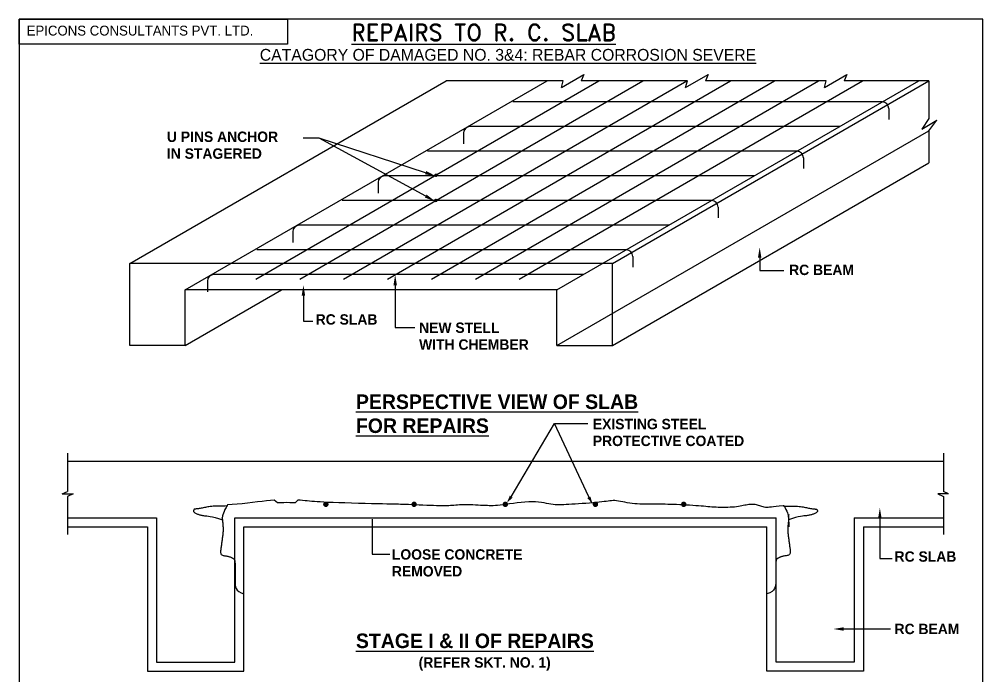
# Model space of a CAD drawing. Header units: millimetres. Extents: x -8855 to 105318, y -17958 to 67465.
# Drawn here: x 81882 to 105305, y 18121 to 34099 of the extents above; entities that cross this region are included whole.
import ezdxf
from ezdxf.lldxf.tags import DXFTag

# ---------------------------------------------------------------- set-up
doc = ezdxf.new("R2010")
doc.units = ezdxf.units.MM
doc.header["$LTSCALE"] = 25
for name, color, linetype in [('4', 4, 'Continuous'), ('COL', 3, 'Continuous'), ('TEXT', 2, 'Continuous')]:
    doc.layers.add(name, color=color, linetype=linetype)
doc.styles.add('ROMANS', font='stylu.ttf')
doc.styles.add('STYLE1', font='')
doc.styles.add('STYLE2', font='romand.shx')
doc.styles.get('STYLE1').set_extended_font_data('DomBold BT')
tags = doc.linetypes.add('HIDDEN2', pattern=[4.7625, 3.175, -1.5875]).pattern_tags.tags
tags[6:7] = [DXFTag(74, 4), DXFTag(75, 0), DXFTag(340, '0'), DXFTag(46, 1.0), DXFTag(50, 0.0), DXFTag(44, 0.0), DXFTag(45, 0.0)]
tags[4:5] = [DXFTag(74, 4), DXFTag(75, 0), DXFTag(340, '0'), DXFTag(46, 1.0), DXFTag(50, 0.0), DXFTag(44, 0.0), DXFTag(45, 0.0)]

msp = doc.modelspace()

# ---------------------------------------------------------------- linework, layer by layer
at = {"layer": '4'}
for p, q in [((84567.39378, 28162.26124), (92258.18964, 32602.5443)), ((87632.66995, 27786.82143), (95973.74663, 32602.5443)), ((88700.32301, 27786.82143), (97041.39969, 32602.5443)), ((89767.97607, 27786.82143), (98109.05276, 32602.5443)), ((90835.62914, 27786.82143), (99176.70582, 32602.5443)), ((91903.2822, 27786.82143), (100244.35888, 32602.5443)), ((95108.36476, 32602.5443), (92258.18964, 32602.5443)), ((92970.93526, 27786.82143), (101312.01195, 32602.5443)), ((94038.58833, 27786.82143), (102379.66501, 32602.5443)), ((95064.97987, 32437.57097), (95609.8221, 32753.06639)), ((95064.97987, 32437.57097), (95108.36476, 32602.5443)), ((95609.8221, 32753.06639), (95543.69943, 32602.5443)), ((98125.91284, 32602.5443), (95543.69943, 32602.5443)), ((96302.84019, 28162.26124), (103993.63605, 32602.5443)), ((98082.52795, 32437.57097), (98627.37018, 32753.06639)), ((98082.52795, 32437.57097), (98125.91284, 32602.5443)), ((98627.37018, 32753.06639), (98561.24751, 32602.5443)), ((101501.09627, 32602.5443), (98561.24751, 32602.5443)), ((101457.71138, 32437.57097), (102002.55361, 32753.06639)), ((101457.71138, 32437.57097), (101501.09627, 32602.5443)), ((102002.55361, 32753.06639), (101936.43094, 32602.5443)), ((103993.63605, 32602.5443), (101936.43094, 32602.5443)), ((103993.63605, 32602.5443), (103993.63605, 31690.26753)), ((102860.07143, 32089.23476), (93879.13251, 32089.23476)), ((103021.81223, 31927.49396), (103021.81223, 31667.06018)), ((103993.63605, 31690.26753), (103821.34201, 31430.1296)), ((103821.34201, 31430.1296), (104192.58407, 31644.46631)), ((103993.63605, 31390.89512), (104192.58407, 31644.46631)), ((101822.55185, 31490.22255), (92841.61292, 31490.22255)), ((103993.63605, 31390.89512), (103993.63605, 30611.25278)), ((92679.87212, 31328.48175), (92679.87212, 31068.04797)), ((100785.03227, 30891.21034), (91804.09334, 30891.21034)), ((100946.77307, 30729.46954), (100946.77307, 30469.03576)), ((96302.84019, 26170.96972), (103993.63605, 30611.25278)), ((99747.51268, 30292.19813), (90766.57376, 30292.19813)), ((90604.83296, 30130.45733), (90604.83296, 29870.02355)), ((98709.9931, 29693.18592), (89729.05418, 29693.18592)), ((98871.7339, 29531.44512), (98871.7339, 29271.01134)), ((97672.47352, 29094.17371), (88691.5346, 29094.17371)), ((88529.7938, 28932.43291), (88529.7938, 28671.99913)), ((96634.95394, 28495.1615), (87654.01502, 28495.1615)), ((96302.84019, 28162.26124), (84567.39378, 28162.26124)), ((84567.39378, 26170.96972), (84567.39378, 28162.26124)), ((96302.84019, 26170.96972), (96302.84019, 28162.26124)), ((96796.69474, 28333.4207), (96796.69474, 28072.98692)), ((95597.43436, 27896.1493), (86616.49544, 27896.1493)), ((86454.75464, 27734.4085), (86454.75464, 27473.97471)), ((94952.46004, 27523.7732), (85917.77392, 27523.7732)), ((85917.77392, 26170.96972), (85917.77392, 27523.7732)), ((85917.77392, 26170.96972), (88260.89828, 27523.7732)), ((94952.46004, 26170.96972), (94952.46004, 27523.7732)), ((85917.77392, 26170.96972), (84567.39378, 26170.96972)), ((94952.46004, 26170.96972), (96302.84019, 26170.96972)), ((83053.72607, 23554.57981), (83053.72607, 22626.35447)), ((104348.89447, 23554.57981), (104348.89447, 22626.35447)), ((83053.72607, 23362.15122), (104348.89447, 23362.15122)), ((82926.27889, 22566.5608), (83053.72607, 22626.35447)), ((82926.27889, 22566.5608), (83192.00648, 22566.5608)), ((83192.00648, 22566.5608), (83053.72607, 22502.93937)), ((83053.72607, 22502.93937), (83053.72607, 21578.5418)), ((104210.61406, 22566.5608), (104348.89447, 22502.93937)), ((104476.34165, 22566.5608), (104210.61406, 22566.5608)), ((104476.34165, 22566.5608), (104348.89447, 22626.35447)), ((104348.89447, 22502.93937), (104348.89447, 21578.5418)), ((83053.72607, 21984.29964), (85219.79487, 21984.29964)), ((85219.79487, 21984.29964), (85219.79487, 18473.26915)), ((102182.82568, 21984.29964), (102182.82568, 18473.26915)), ((102182.82568, 21984.29964), (104348.89447, 21984.29964)), ((83053.72607, 21763.84339), (84999.33862, 21763.84339)), ((84999.33862, 21763.84339), (84999.33862, 18252.8129)), ((102403.28192, 21763.84339), (102403.28192, 18252.8129)), ((102403.28192, 21763.84339), (104348.89447, 21763.84339)), ((87122.70085, 18473.26915), (87122.70085, 20929.57438)), ((100279.91969, 18473.26915), (100279.91969, 20929.57438)), ((87343.1571, 18252.8129), (87343.1571, 20136.25319)), ((100059.46344, 18252.8129), (100059.46344, 20136.25319)), ((85219.79487, 18473.26915), (87122.70085, 18473.26915)), ((102182.82568, 18473.26915), (100279.91969, 18473.26915)), ((84999.33862, 18252.8129), (87343.1571, 18252.8129)), ((102403.28192, 18252.8129), (100059.46344, 18252.8129))]:
    msp.add_line(p, q, dxfattribs=at)
at = {"layer": '4', "color": 5, "linetype": 'HIDDEN2'}
for p, q in [((85917.77392, 27523.7732), (94714.46351, 32602.5443)), ((94952.46004, 27523.7732), (103749.14963, 32602.5443)), ((94952.46004, 26170.96972), (103993.63605, 31390.89512)), ((87122.70085, 21984.29964), (100279.91969, 21984.29964)), ((87122.70085, 20929.57438), (87122.70085, 21984.29964)), ((100279.91969, 20929.57438), (100279.91969, 21984.29964)), ((87343.1571, 21763.84339), (100059.46344, 21763.84339)), ((87343.1571, 20136.25319), (87343.1571, 21763.84339)), ((100059.46344, 20136.25319), (100059.46344, 21763.84339))]:
    msp.add_line(p, q, dxfattribs=at)
at = {"layer": '4'}
for points in [[(86950.89134, 22271.01961), (86888.61711, 22269.60787), (86830.71673, 22268.63551), (86776.93232, 22267.90037), (86727.00602, 22267.20027), (86680.67995, 22266.33304), (86637.69624, 22265.09652), (86597.79701, 22263.28853), (86560.72439, 22260.70691), (86526.213, 22257.21405), (86493.96734, 22252.93061), (86463.68441, 22248.04181), (86435.06121, 22242.73287), (86407.79474, 22237.18902), (86381.582, 22231.59548), (86356.11997, 22226.13746), (86331.10567, 22221.00019), (86306.34689, 22216.33501), (86282.09461, 22212.15773), (86258.71064, 22208.45029), (86236.55678, 22205.1946), (86215.9948, 22202.3726), (86197.38652, 22199.96622), (86181.09371, 22197.9574), (86167.47819, 22196.32805), (86156.76456, 22195.0345), (86148.62871, 22193.9307), (86142.60936, 22192.84497), (86138.24521, 22191.60564), (86135.07499, 22190.04105), (86132.6374, 22187.97952), (86130.47116, 22185.24938), (86128.11497, 22181.67897), (86125.25529, 22177.14631), (86122.16949, 22171.7282), (86119.28267, 22165.55113), (86117.01995, 22158.7416), (86115.80643, 22151.4261), (86116.06723, 22143.73112), (86118.22744, 22135.78315), (86122.71218, 22127.70869), (86129.81842, 22119.62369), (86139.3306, 22111.60194), (86150.905, 22103.70667), (86164.19792, 22096.00115), (86178.86566, 22088.54861), (86194.56452, 22081.4123), (86210.95078, 22074.65547), (86227.68075, 22068.34137), (86244.51474, 22062.52044), (86261.62912, 22057.19192), (86279.30427, 22052.34228), (86297.8206, 22047.95794), (86317.45849, 22044.02537), (86338.49833, 22040.531), (86361.22051, 22037.46129), (86385.90543, 22034.80268), (86413.09125, 22032.36032), (86444.34723, 22029.21417), (86481.50042, 22024.26289), (86526.37787, 22016.40513), (86580.80662, 22004.53956), (86646.61371, 21987.56482), (86725.62618, 21964.37959), (86819.67108, 21933.88251)], [(86943.65858, 22299.78868), (86908.22703, 22237.61179), (86880.44595, 22182.33572), (86859.31122, 22133.89551), (86843.81873, 22092.22622), (86832.96435, 22057.26289), (86825.74396, 22028.94057), (86821.15346, 22007.19431), (86818.18871, 21991.95915), (86816.00865, 21982.91931), (86814.42432, 21978.75564), (86813.40983, 21977.89816), (86812.93928, 21978.77689), (86812.98677, 21979.82185), (86813.52639, 21979.46304), (86814.53224, 21976.1305), (86815.97843, 21968.25424), (86817.82609, 21954.71028), (86819.98457, 21936.15869), (86822.35026, 21913.70553), (86824.81957, 21888.45687), (86827.28887, 21861.51877), (86829.65457, 21833.99731), (86831.81305, 21806.99855), (86833.66071, 21781.62856), (86835.11121, 21758.71759), (86836.14728, 21737.9926), (86836.76892, 21718.90476), (86836.97614, 21700.90521), (86836.76892, 21683.4451), (86836.14728, 21665.97559), (86835.11121, 21647.94783), (86833.66071, 21628.81297), (86831.80441, 21608.15677), (86829.58549, 21586.10336), (86827.05575, 21562.91148), (86824.267, 21538.83989), (86821.27102, 21514.14731), (86818.11964, 21489.0925), (86814.86465, 21463.93419), (86811.55786, 21438.93112), (86808.24243, 21414.2903), (86804.927, 21390.01171), (86801.61157, 21366.04361), (86798.29614, 21342.33425), (86794.98071, 21318.83188), (86791.66529, 21295.48476), (86788.34986, 21272.24114), (86785.03442, 21249.04926), (86781.78806, 21225.92638), (86778.95613, 21203.16574), (86776.95306, 21181.12957), (86776.19327, 21160.18012), (86777.0912, 21140.67962), (86780.06127, 21122.99032), (86785.51791, 21107.47444), (86793.87556, 21094.49423), (86805.38459, 21084.27394), (86819.63921, 21076.48581), (86836.06959, 21070.66412), (86854.10587, 21066.34314), (86873.17823, 21063.05712), (86892.71682, 21060.34033), (86912.15181, 21057.72704), (86930.91334, 21054.75151), (86948.54151, 21051.05151), (86965.01606, 21046.67878), (86980.42664, 21041.78856), (86994.86294, 21036.53611), (87008.41461, 21031.07666), (87021.17133, 21025.56546), (87033.22274, 21020.15776), (87044.65853, 21015.00881), (87055.54311, 21010.20484), (87065.83995, 21005.55611), (87075.48726, 21000.80389), (87084.42326, 20995.68943), (87092.58618, 20989.95399), (87099.91422, 20983.33883), (87106.34561, 20975.5852), (87111.81857, 20966.43437), (87116.30054, 20955.6966), (87119.87588, 20943.45812), (87122.65818, 20929.87418), (87124.76102, 20915.10004), (87126.29798, 20899.29093), (87127.38265, 20882.60209), (87128.12862, 20865.18878), (87128.64946, 20847.20623), (87129.04217, 20828.76658), (87129.33727, 20809.80944), (87129.54873, 20790.23132), (87129.69047, 20769.92873), (87129.77645, 20748.79816), (87129.8206, 20726.73612), (87129.83686, 20703.63912), (87129.83919, 20679.40365), (87129.83919, 20653.9176), (87129.83919, 20627.03434), (87129.83919, 20598.59863), (87129.83919, 20568.45523), (87129.83919, 20536.4489), (87129.83919, 20502.42437), (87129.83919, 20466.22642), (87129.83919, 20427.69979), (87130.25582, 20386.92211), (87133.17228, 20344.90247), (87141.08837, 20302.88282), (87156.50393, 20262.10514), (87181.91876, 20223.81138), (87219.83268, 20189.24349), (87272.74552, 20159.64344), (87343.1571, 20136.25319)], [(100475.52071, 22271.39067), (100451.7292, 22271.01961), (100359.05612, 22266.45226), (100282.38586, 22259.99496), (100219.31404, 22252.5927), (100167.43631, 22245.19044), (100124.34829, 22238.73315), (100087.64563, 22234.1658), (100054.92396, 22232.43335), (100024.13367, 22234.20517), (99994.6441, 22239.04814), (99966.17933, 22246.25353), (99938.46347, 22255.11262), (99911.22059, 22264.91668), (99884.17479, 22274.95698), (99857.05017, 22284.5248), (99829.5708, 22292.9114), (99801.50676, 22299.53931), (99772.81207, 22304.35603), (99743.48673, 22307.44031), (99713.53074, 22308.87089), (99682.94409, 22308.72652), (99651.72679, 22307.08595), (99619.87884, 22304.02792), (99587.40024, 22299.63119), (99554.22529, 22294.01387), (99520.02553, 22287.45158), (99484.40681, 22280.25931), (99446.97495, 22272.75205), (99407.33582, 22265.24479), (99365.09524, 22258.05253), (99319.85906, 22251.49024), (99271.23312, 22245.87292), (99219.03349, 22241.44994), (99163.91709, 22238.20817), (99106.75107, 22236.06886), (99048.40258, 22234.95327), (98989.73876, 22234.78265), (98931.62676, 22235.47825), (98874.93373, 22236.96133), (98820.52681, 22239.15314), (98768.93155, 22241.97492), (98719.30708, 22245.34794), (98670.47093, 22249.19344), (98621.24061, 22253.43268), (98570.43367, 22257.9869), (98516.86762, 22262.77737), (98459.36, 22267.72534), (98396.72832, 22272.75205), (98328.21055, 22277.77877), (98254.72639, 22282.72673), (98177.61598, 22287.5172), (98098.21946, 22292.07143), (98017.87696, 22296.31067), (97937.92862, 22300.15617), (97859.71457, 22303.52919), (97784.57495, 22306.35097), (97713.5083, 22308.56902), (97646.14673, 22310.23584), (97581.78077, 22311.43018), (97519.70092, 22312.23078), (97459.1977, 22312.71639), (97399.56162, 22312.96576), (97340.08321, 22313.05763), (97280.05298, 22313.07075), (97218.93225, 22313.11013), (97156.86553, 22313.38574), (97094.16816, 22314.13384), (97031.15547, 22315.59067), (96968.14278, 22317.99247), (96905.44541, 22321.57548), (96843.37869, 22326.57594), (96782.25795, 22333.2301), (96722.38538, 22341.62983), (96664.01061, 22351.28952), (96607.37013, 22361.57919), (96552.70044, 22371.86886), (96500.23804, 22381.52854), (96450.21941, 22389.92827), (96402.88106, 22396.43806), (96358.45947, 22400.42794), (96316.88896, 22401.45165), (96276.89508, 22399.79796), (96236.9012, 22395.93933), (96195.33069, 22390.34826), (96150.60692, 22383.49723), (96101.15326, 22375.85873), (96045.39306, 22367.90523), (95981.74972, 22360.10924), (95909.2641, 22352.85172), (95829.44714, 22346.14769), (95744.4273, 22339.92064), (95656.33303, 22334.09407), (95567.29278, 22328.5915), (95479.435, 22323.33642), (95394.88815, 22318.25234), (95315.78068, 22313.26275), (95243.70235, 22308.36428), (95178.08822, 22303.84605), (95117.83463, 22300.0703), (95061.83794, 22297.39926), (95008.99452, 22296.19518), (94958.20072, 22296.82028), (94908.3529, 22299.63681), (94858.34741, 22305.00701), (94807.14631, 22313.07637), (94753.97442, 22323.12342), (94698.12226, 22334.20993), (94638.88034, 22345.39769), (94575.53918, 22355.74848), (94507.38929, 22364.32408), (94433.72119, 22370.18626), (94353.8254, 22372.39681), (94267.45228, 22370.31676), (94176.19161, 22364.50407), (94082.093, 22355.81598), (93987.20607, 22345.10971), (93893.58045, 22333.24247), (93803.26576, 22321.07149), (93718.31161, 22309.454), (93640.76763, 22299.24721), (93572.05278, 22291.13134), (93511.06343, 22285.07867), (93456.06527, 22280.88443), (93405.32402, 22278.34389), (93357.10538, 22277.2523), (93309.67506, 22277.40491), (93261.29876, 22278.597), (93210.24219, 22280.62381), (93155.2309, 22283.27572), (93096.82985, 22286.32362), (93036.06386, 22289.53352), (92973.95773, 22292.67142), (92911.53628, 22295.50332), (92849.82431, 22297.79525), (92789.84663, 22299.3132), (92732.62806, 22299.82318), (92678.94377, 22299.1692), (92628.5704, 22297.50725), (92581.03496, 22295.07133), (92535.86448, 22292.09543), (92492.58595, 22288.81353), (92450.72639, 22285.45964), (92409.81281, 22282.26775), (92369.37221, 22279.47184), (92328.82651, 22277.26691), (92287.17716, 22275.69196), (92243.32054, 22274.74699), (92196.15298, 22274.432), (92144.57086, 22274.74699), (92087.47053, 22275.69196), (92023.74835, 22277.26691), (91952.30068, 22279.47184), (91872.61511, 22282.2805), (91786.54419, 22285.56164), (91696.53168, 22289.15777), (91605.02138, 22292.9114), (91514.45706, 22296.66503), (91427.28249, 22300.26117), (91345.94146, 22303.54231), (91272.87774, 22306.35097), (91209.43147, 22308.58215), (91152.52822, 22310.34084), (91097.98991, 22311.78454), (91041.63848, 22313.07075), (90979.29586, 22314.35696), (90906.78396, 22315.80066), (90819.92471, 22317.55936), (90714.54006, 22319.79054), (90588.02854, 22322.61232), (90444.09525, 22325.98534), (90288.0219, 22329.83084), (90125.0902, 22334.07008), (89960.58187, 22338.6243), (89799.77863, 22343.41477), (89647.96218, 22348.36274), (89510.41425, 22353.38945), (89391.10268, 22358.42929), (89288.7399, 22363.46913), (89200.72446, 22368.50896), (89124.45493, 22373.5488), (89057.32985, 22378.58864), (88996.7478, 22383.62848), (88940.10732, 22388.66831), (88884.80698, 22393.70815), (88828.65263, 22398.72174), (88771.07931, 22403.57783), (88711.92936, 22408.11894), (88651.04511, 22412.18756), (88588.26891, 22346.57726), (88523.44308, 22349.22843), (88456.40998, 22350.93462), (88387.01192, 22351.53835), (88314.98615, 22350.88869), (88239.64946, 22348.86094), (88160.21352, 22345.33699), (88075.89003, 22409.24765), (87985.89066, 22402.37693), (87889.42711, 22393.65565), (87785.71105, 22382.96569), (87673.95417, 22370.18891), (87554.07765, 22355.4697), (87428.84057, 22340.00238), (87301.71154, 22325.2438), (87176.15914, 22312.65077), (87055.65195, 22303.68012), (86943.65858, 22299.78868)], [(100475.52071, 22271.39067), (100494.39351, 22239.02409), (100522.17459, 22187.16075), (100543.30932, 22142.8975), (100558.80181, 22104.93315), (100569.65619, 22071.96652), (100576.87658, 22042.69644), (100581.46708, 21946.77278), (100584.43183, 21920.99225), (100586.6119, 21895.22589), (100588.19622, 21869.27842), (100589.21071, 21843.1757), (100589.68126, 21816.94361), (100589.63377, 21790.60802), (100589.09415, 21764.19481), (100588.0883, 22059.9579), (100586.64212, 22033.46707), (100584.79446, 21937.95749), (100582.63597, 21911.70384), (100580.27028, 21885.86417), (100577.80097, 21860.64549), (100575.33167, 21836.25477), (100572.96598, 21812.89903), (100570.80749, 21790.78524), (100568.95983, 21770.12041), (100567.50933, 21751.00802), (100566.47326, 21733.1376), (100565.85162, 21716.09515), (100565.64441, 21699.46669), (100565.85162, 21682.83823), (100566.47326, 21665.79578), (100567.50933, 21647.92535), (100568.95983, 21628.81297), (100570.81613, 21608.15677), (100573.03505, 21586.10336), (100575.56479, 21562.91148), (100578.35355, 21538.83989), (100581.34952, 21514.14731), (100584.5009, 21489.0925), (100587.75589, 21463.93419), (100591.06269, 21438.93112), (100594.37811, 21414.2903), (100597.69354, 21390.01171), (100601.00897, 21366.04361), (100604.3244, 21342.33425), (100607.63983, 21318.83188), (100610.95526, 21295.48476), (100614.27069, 21272.24114), (100617.58612, 21249.04926), (100620.83248, 21225.92638), (100623.66441, 21203.16574), (100625.66748, 21181.12957), (100626.42727, 21160.18012), (100625.52935, 21140.67962), (100622.55927, 21122.99032), (100617.10263, 21107.47444), (100608.74498, 21094.49423), (100597.23595, 21084.27394), (100582.98133, 21076.48581), (100566.55095, 21070.66412), (100548.51467, 21066.34314), (100529.44231, 21063.05712), (100509.90372, 21060.34033), (100490.46873, 21057.72704), (100471.7072, 21054.75151), (100454.07903, 21051.05151), (100437.60449, 21046.67878), (100422.1939, 21041.78856), (100407.7576, 21036.53611), (100394.20593, 21031.07666), (100381.44922, 21025.56546), (100369.3978, 21020.15776), (100357.96201, 21015.00881), (100347.07743, 21010.20484), (100336.78059, 21005.55611), (100327.13328, 21000.80389), (100318.19728, 20995.68943), (100310.03437, 20989.95399), (100302.70632, 20983.33883), (100296.27493, 20975.5852), (100290.80197, 20966.43437), (100286.32, 20955.6966), (100282.74466, 20943.45812), (100279.96236, 20929.87418), (100277.85952, 20915.10004), (100276.32256, 20899.29093), (100275.23789, 20882.60209), (100274.49192, 20865.18878), (100273.97108, 20847.20623), (100273.57838, 20828.76658), (100273.28327, 20809.80944), (100273.07182, 20790.23132), (100272.93007, 20769.92873), (100272.84409, 20748.79816), (100272.79994, 20726.73612), (100272.78368, 20703.63912), (100272.78136, 20679.40365), (100272.78136, 20653.9176), (100272.78136, 20627.03434), (100272.78136, 20598.59863), (100272.78136, 20568.45523), (100272.78136, 20536.4489), (100272.78136, 20502.42437), (100272.78136, 20466.22642), (100272.78136, 20427.69979), (100272.36472, 20386.92211), (100269.44826, 20344.90247), (100261.53217, 20302.88282), (100246.11662, 20262.10514), (100220.70179, 20223.81138), (100182.78786, 20189.24349), (100129.87502, 20159.64344), (100059.46344, 20136.25319)], [(100451.7292, 22271.01961), (100514.00343, 22269.60787), (100571.90382, 22268.63551), (100625.68822, 22267.90037), (100675.61452, 22267.20027), (100721.94059, 22266.33304), (100764.92431, 22265.09652), (100804.82353, 22263.28853), (100841.89615, 22260.70691), (100876.40755, 22257.21405), (100908.65321, 22252.93061), (100938.93613, 22248.04181), (100967.55933, 22242.73287), (100994.8258, 22237.18902), (101021.03855, 22231.59548), (101046.50057, 22226.13746), (101071.51487, 22221.00019), (101096.27366, 22216.33501), (101120.52593, 22212.15773), (101143.9099, 22208.45029), (101166.06377, 22205.1946), (101186.62574, 22202.3726), (101205.23403, 22199.96622), (101221.52683, 22197.9574), (101235.14235, 22196.32805), (101245.85599, 22195.0345), (101253.99183, 22193.9307), (101260.01119, 22192.84497), (101264.37533, 22191.60564), (101267.54555, 22190.04105), (101269.98314, 22187.97952), (101272.14938, 22185.24938), (101274.50557, 22181.67897), (101277.36525, 22177.14631), (101280.45105, 22171.7282), (101283.33787, 22165.55113), (101285.60059, 22158.7416), (101286.81411, 22151.4261), (101286.55332, 22143.73112), (101284.3931, 22135.78315), (101279.90836, 22127.70869), (101272.80212, 22119.62369), (101263.28995, 22111.60194), (101251.71554, 22103.70667), (101238.42262, 22096.00115), (101223.75488, 22088.54861), (101208.05602, 22081.4123), (101191.66976, 22074.65547), (101174.93979, 22068.34137), (101158.1058, 22062.52044), (101140.99143, 22057.19192), (101123.31627, 22052.34228), (101104.79994, 22047.95794), (101085.16205, 22044.02537), (101064.12221, 22040.531), (101041.40003, 22037.46129), (101016.71511, 22034.80268), (100989.5293, 22032.36032), (100958.27331, 22029.21417), (100921.12012, 22024.26289), (100876.24267, 22016.40513), (100821.81393, 22004.53956), (100756.00684, 21987.56482), (100676.99436, 21964.37959), (100582.94946, 21933.88251)]]:
    msp.add_lwpolyline(points, dxfattribs=at)
for centre, start, end in [((102860.07143, 31927.49396), 0, 90), ((92841.61292, 31328.48175), 90, 180), ((100785.03227, 30729.46954), 0, 90), ((90766.57376, 30130.45733), 90, 180), ((98709.9931, 29531.44512), 0, 90), ((88691.5346, 28932.43291), 90, 180), ((96634.95394, 28333.4207), 0, 90), ((86616.49544, 27734.4085), 90, 180)]:
    msp.add_arc(centre, 161.7408, start, end, dxfattribs=at)
at = {"layer": 'COL'}
for p, q in [((81881.59604, 34099.11393), (81881.59604, 2251.46291)), ((105305.21008, 34099.11393), (81881.59604, 34099.11393)), ((105305.21008, 2251.46291), (105305.21008, 34099.11393))]:
    msp.add_line(p, q, dxfattribs=at)
at = {"layer": 'COL', "const_width": 65.7072}
for points in [[(89302.53931, 22311.09214, 1), (89368.24651, 22311.09214, 1)], [(91448.57841, 22311.09214, 1), (91514.28561, 22311.09214, 1)], [(93664.59704, 22311.09214, 1), (93730.30424, 22311.09214, 1)], [(95857.2892, 22311.09214, 1), (95922.9964, 22311.09214, 1)], [(98003.3283, 22311.09214, 1), (98069.0355, 22311.09214, 1)]]:
    msp.add_lwpolyline(points, format="xyb", close=True, dxfattribs=at)
at = {"layer": 'TEXT', "color": 5}
for p, q in [((89168.92835, 31210.49053), (88786.34807, 31210.49053)), ((91759.63624, 30371.1529), (89168.92835, 31210.49053)), ((91762.64717, 29802.36639), (89168.92835, 31210.49053)), ((99882.3626, 28303.01307), (99882.3626, 27991.6705)), ((99882.3626, 27991.6705), (100467.17306, 27991.6705)), ((91021.44077, 27635.76903), (91021.44077, 26610.84087)), ((88789.421, 27385.25024), (88789.421, 26761.15447)), ((88789.421, 26761.15447), (89015.12606, 26761.15447)), ((91021.44077, 26610.84087), (91497.92057, 26610.84087)), ((93841.93915, 22494.56676), (94893.03858, 24273.18558)), ((95788.10083, 22371.26049), (94893.03858, 24273.18558)), ((94893.03858, 24273.18558), (95704.39107, 24273.18558)), ((90464.32776, 21948.24063), (90464.32776, 21099.3985)), ((102803.67159, 21972.90877), (102803.67159, 20995.49413)), ((90464.32776, 21099.3985), (90891.19439, 21099.3985)), ((102803.67159, 20995.49413), (103106.48682, 20995.49413)), ((101925.88155, 19281.37211), (103066.11146, 19281.37211))]:
    msp.add_line(p, q, dxfattribs=at)
at = {"layer": 'TEXT'}
msp.add_lwpolyline([(81881.59604, 34099.11393), (88402.60827, 34099.11393), (88402.60827, 33490.37143), (81881.59604, 33490.37143)], close=True, dxfattribs=at)
at = {"layer": 'TEXT', "const_width": 42.12}
for points in [[(91989.0681, 30308.73681, 1), (92031.1881, 30308.73681, 1)], [(91989.0681, 29695.85633, 1), (92031.1881, 29695.85633, 1)]]:
    msp.add_lwpolyline(points, format="xyb", close=True, dxfattribs=at)
at = {"layer": 'TEXT', "color": 5}
for points in [[(91772.61797, 30411.22245), (91746.6545, 30331.08335), (92000.05355, 30293.2625)], [(91782.74344, 29839.38307), (91742.5509, 29765.34971), (91984.74722, 29681.78877)], [(99840.2426, 28303.01307), (99924.4826, 28303.01307), (99882.3626, 28555.73307)], [(90979.32077, 27635.76903), (91063.56077, 27635.76903), (91021.44077, 27888.48903)], [(88747.301, 27385.25024), (88831.541, 27385.25024), (88789.421, 27637.97024)], [(93876.62273, 22470.66815), (93807.25557, 22518.46537), (93739.06327, 22355.51421)], [(95689.48093, 22463.47406), (95764.32591, 22502.13419), (95819.64255, 22327.3181)], [(102761.55159, 21972.90877), (102845.79159, 21972.90877), (102803.67159, 22225.62877)], [(90422.20776, 21948.24063), (90506.44776, 21948.24063), (90464.32776, 21947.78151)], [(101925.88155, 19239.25211), (101925.88155, 19323.49211), (101673.16155, 19281.37211)]]:
    msp.add_solid(points, dxfattribs=at)

# ---------------------------------------------------------------- texts
at = {"layer": 'TEXT'}
for s, height, style, p in [('%%UREPAIRS TO R. C. SLAB', 404.352, 'STYLE2', (89959.15598, 33576.37491)), ('EPICONS CONSULTANTS PVT. LTD.', 240, 'ROMANS', (82060.99484, 33703.90268)), ('%%uCATAGORY OF DAMAGED NO. 3&4: REBAR CORROSION SEVERE', 286.416, 'ROMANS', (87729.47913, 33092.0501)), ('U PINS ANCHOR', 252.72, 'STYLE1', (85470.42159, 31117.90821)), ('IN STAGERED', 252.72, 'STYLE1', (85470.42159, 30708.74249)), ('RC BEAM', 252.72, 'STYLE1', (100598.35742, 27882.87321)), ('RC SLAB', 252.72, 'STYLE1', (89087.04293, 26677.94595)), ('NEW STELL', 252.72, 'STYLE1', (91602.01018, 26477.12476)), ('WITH CHEMBER', 252.72, 'STYLE1', (91602.01018, 26067.95904)), ('%%UPERSPECTIVE VIEW OF SLAB', 353.808, 'STYLE1', (90066.35623, 24627.36932)), ('%%UFOR REPAIRS', 353.808, 'STYLE1', (90066.35623, 24044.97639)), ('EXISTING STEEL', 252.72, 'STYLE1', (95825.78566, 24136.01912)), ('PROTECTIVE COATED', 252.72, 'STYLE1', (95825.78566, 23726.85341)), ('LOOSE CONCRETE', 252.72, 'STYLE1', (90940.94063, 20966.32972)), ('RC SLAB', 252.72, 'STYLE1', (103161.56244, 20916.12442)), ('REMOVED', 252.72, 'STYLE1', (90940.94063, 20557.164)), ('RC BEAM', 252.72, 'STYLE1', (103161.56244, 19155.82725)), ('%%USTAGE I & II OF REPAIRS', 353.808, 'STYLE1', (90066.35623, 18816.99382)), ('(REFER SKT. NO. 1)', 252.72, 'STYLE1', (91591.54122, 18341.68811))]:
    msp.add_text(s, height=height, dxfattribs=dict(at, style=style)).set_placement(p)

doc.saveas('drawing.dxf')
